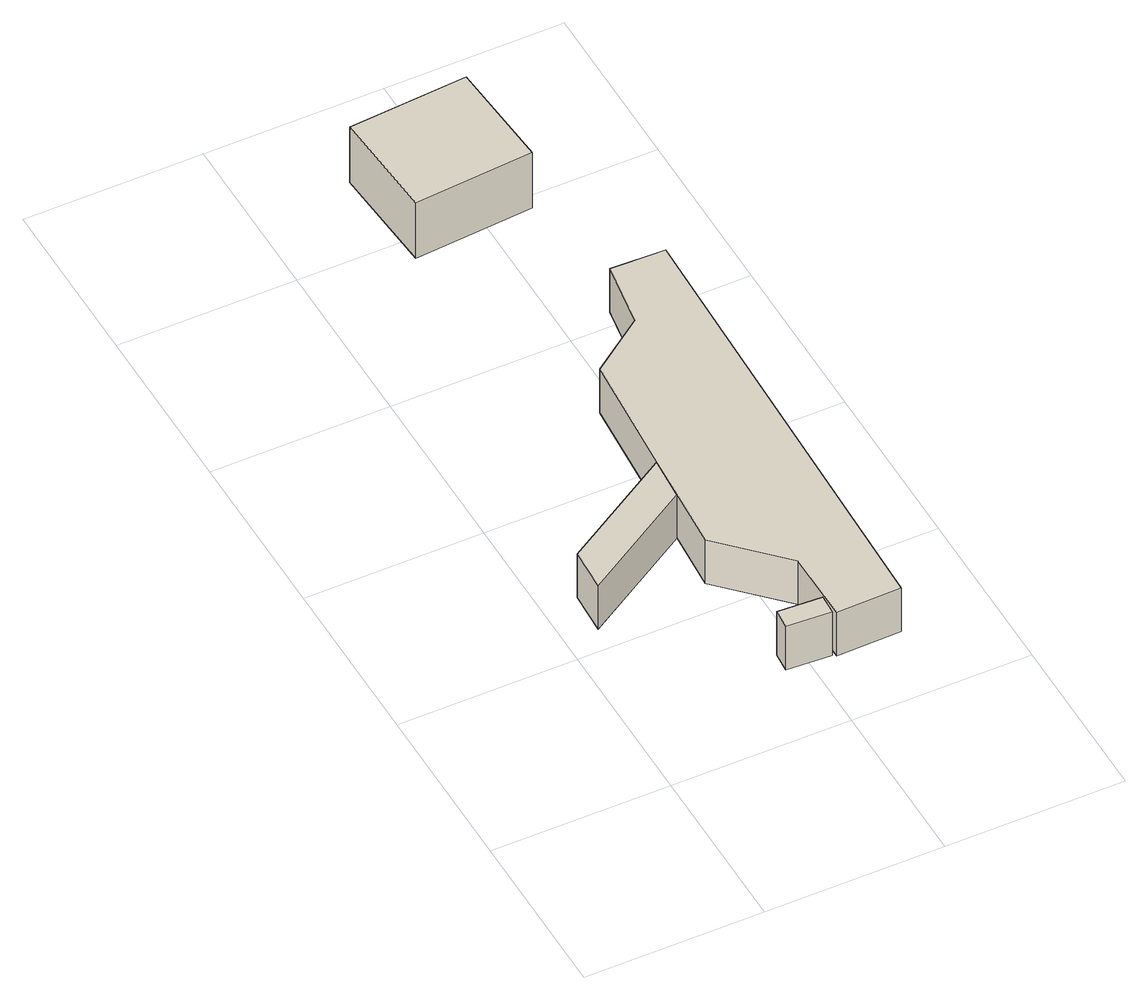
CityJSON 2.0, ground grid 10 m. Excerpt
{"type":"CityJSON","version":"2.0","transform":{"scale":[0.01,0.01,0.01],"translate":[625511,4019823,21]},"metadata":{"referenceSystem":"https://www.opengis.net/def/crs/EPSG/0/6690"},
"CityObjects":{
"building1":{"type":"Building","attributes":{"class":"3001","usage":"422","storeysAboveGround":9999,"BuildingDetailAttribute.buildingStructureType":"611","BuildingDetailAttribute.buildingStructureOrgType":"Null","BuildingDetailAttribute.urbanPlanType":"21","BuildingDetailAttribute.districtsAndZonesType":"Null","BuildingDetailAttribute.landUseType":"214","BuildingDetailAttribute.orgUsage":"12","BuildingDetailAttribute.specifiedBuildingCoverageRate":-9999,"BuildingDetailAttribute.specifiedFloorAreaRate":-9999,"BuildingDetailAttribute.surveyYear":2023,"BuildingIDAttribute.prefecture":"17","BuildingIDAttribute.city":"17206"},"geometry":[{"type":"Solid","lod":"1","boundaries":[[[[0,1,2,3]],[[2,4,5,3]],[[1,6,4,2]],[[0,7,6,1]],[[3,5,7,0]],[[4,6,7,5]]]]}]},
"building2":{"type":"Building","attributes":{"class":"3001","usage":"422","storeysAboveGround":9999,"BuildingDetailAttribute.buildingStructureType":"611","BuildingDetailAttribute.buildingStructureOrgType":"Null","BuildingDetailAttribute.urbanPlanType":"21","BuildingDetailAttribute.districtsAndZonesType":"Null","BuildingDetailAttribute.landUseType":"214","BuildingDetailAttribute.orgUsage":"12","BuildingDetailAttribute.specifiedBuildingCoverageRate":-9999,"BuildingDetailAttribute.specifiedFloorAreaRate":-9999,"BuildingDetailAttribute.surveyYear":2023,"BuildingIDAttribute.prefecture":"17","BuildingIDAttribute.city":"17206"},"geometry":[{"type":"Solid","lod":"1","boundaries":[[[[8,9,10,11]],[[10,12,13,11]],[[9,14,12,10]],[[8,15,14,9]],[[11,13,15,8]],[[12,14,15,13]]]]}]},
"building3":{"type":"Building","attributes":{"class":"3001","usage":"422","measuredHeight":3,"storeysAboveGround":9999,"BuildingDetailAttribute.buildingStructureType":"611","BuildingDetailAttribute.buildingStructureOrgType":"Null","BuildingDetailAttribute.urbanPlanType":"21","BuildingDetailAttribute.districtsAndZonesType":"Null","BuildingDetailAttribute.landUseType":"214","BuildingDetailAttribute.orgUsage":"12","BuildingDetailAttribute.specifiedBuildingCoverageRate":-9999,"BuildingDetailAttribute.specifiedFloorAreaRate":-9999,"BuildingDetailAttribute.surveyYear":2023,"BuildingIDAttribute.prefecture":"17","BuildingIDAttribute.city":"17206"},"geometry":[{"type":"Solid","lod":"1","boundaries":[[[[16,17,18,19,20,21,22,23,24,25]],[[24,26,27,25]],[[23,28,26,24]],[[22,29,28,23]],[[21,30,29,22]],[[20,31,30,21]],[[19,32,31,20]],[[18,33,32,19]],[[17,34,33,18]],[[16,35,34,17]],[[25,27,35,16]],[[26,28,29,30,31,32,33,34,35,27]]]]}]},
"building4":{"type":"Building","attributes":{"class":"3001","usage":"422","measuredHeight":4.2,"storeysAboveGround":9999,"BuildingDetailAttribute.buildingStructureType":"611","BuildingDetailAttribute.buildingStructureOrgType":"Null","BuildingDetailAttribute.urbanPlanType":"21","BuildingDetailAttribute.districtsAndZonesType":"Null","BuildingDetailAttribute.landUseType":"214","BuildingDetailAttribute.orgUsage":"12","BuildingDetailAttribute.specifiedBuildingCoverageRate":-9999,"BuildingDetailAttribute.specifiedFloorAreaRate":-9999,"BuildingDetailAttribute.surveyYear":2023,"BuildingIDAttribute.prefecture":"17","BuildingIDAttribute.city":"17206"},"geometry":[{"type":"Solid","lod":"1","boundaries":[[[[36,37,38,39]],[[38,40,41,39]],[[37,42,40,38]],[[36,43,42,37]],[[39,41,43,36]],[[40,42,43,41]]]]}]}
},
"vertices":[
[12,800,411],[23,1045,411],[666,1438,411],[648,1187,411],[666,1438,711],[648,1187,711],[23,1045,711],[12,800,711],
[919,45,480],[668,58,480],[676,172,480],[925,158,480],[676,172,780],[925,158,780],[668,58,780],[919,45,780],
[1324,91,421],[964,85,421],[961,494,421],[623,834,421],[648,1187,421],[666,1438,421],[715,2138,421],[1025,2364,421],[1083,2743,421],[1388,2735,421],[1083,2743,721],[1388,2735,721],[1025,2364,721],[715,2138,721],[666,1438,721],[648,1187,721],[623,834,721],[961,494,721],[964,85,721],[1324,91,721],
[591,3868,35],[547,4491,35],[1218,4541,35],[1262,3917,35],[1218,4541,417],[1262,3917,417],[547,4491,417],[591,3868,417]
]}
